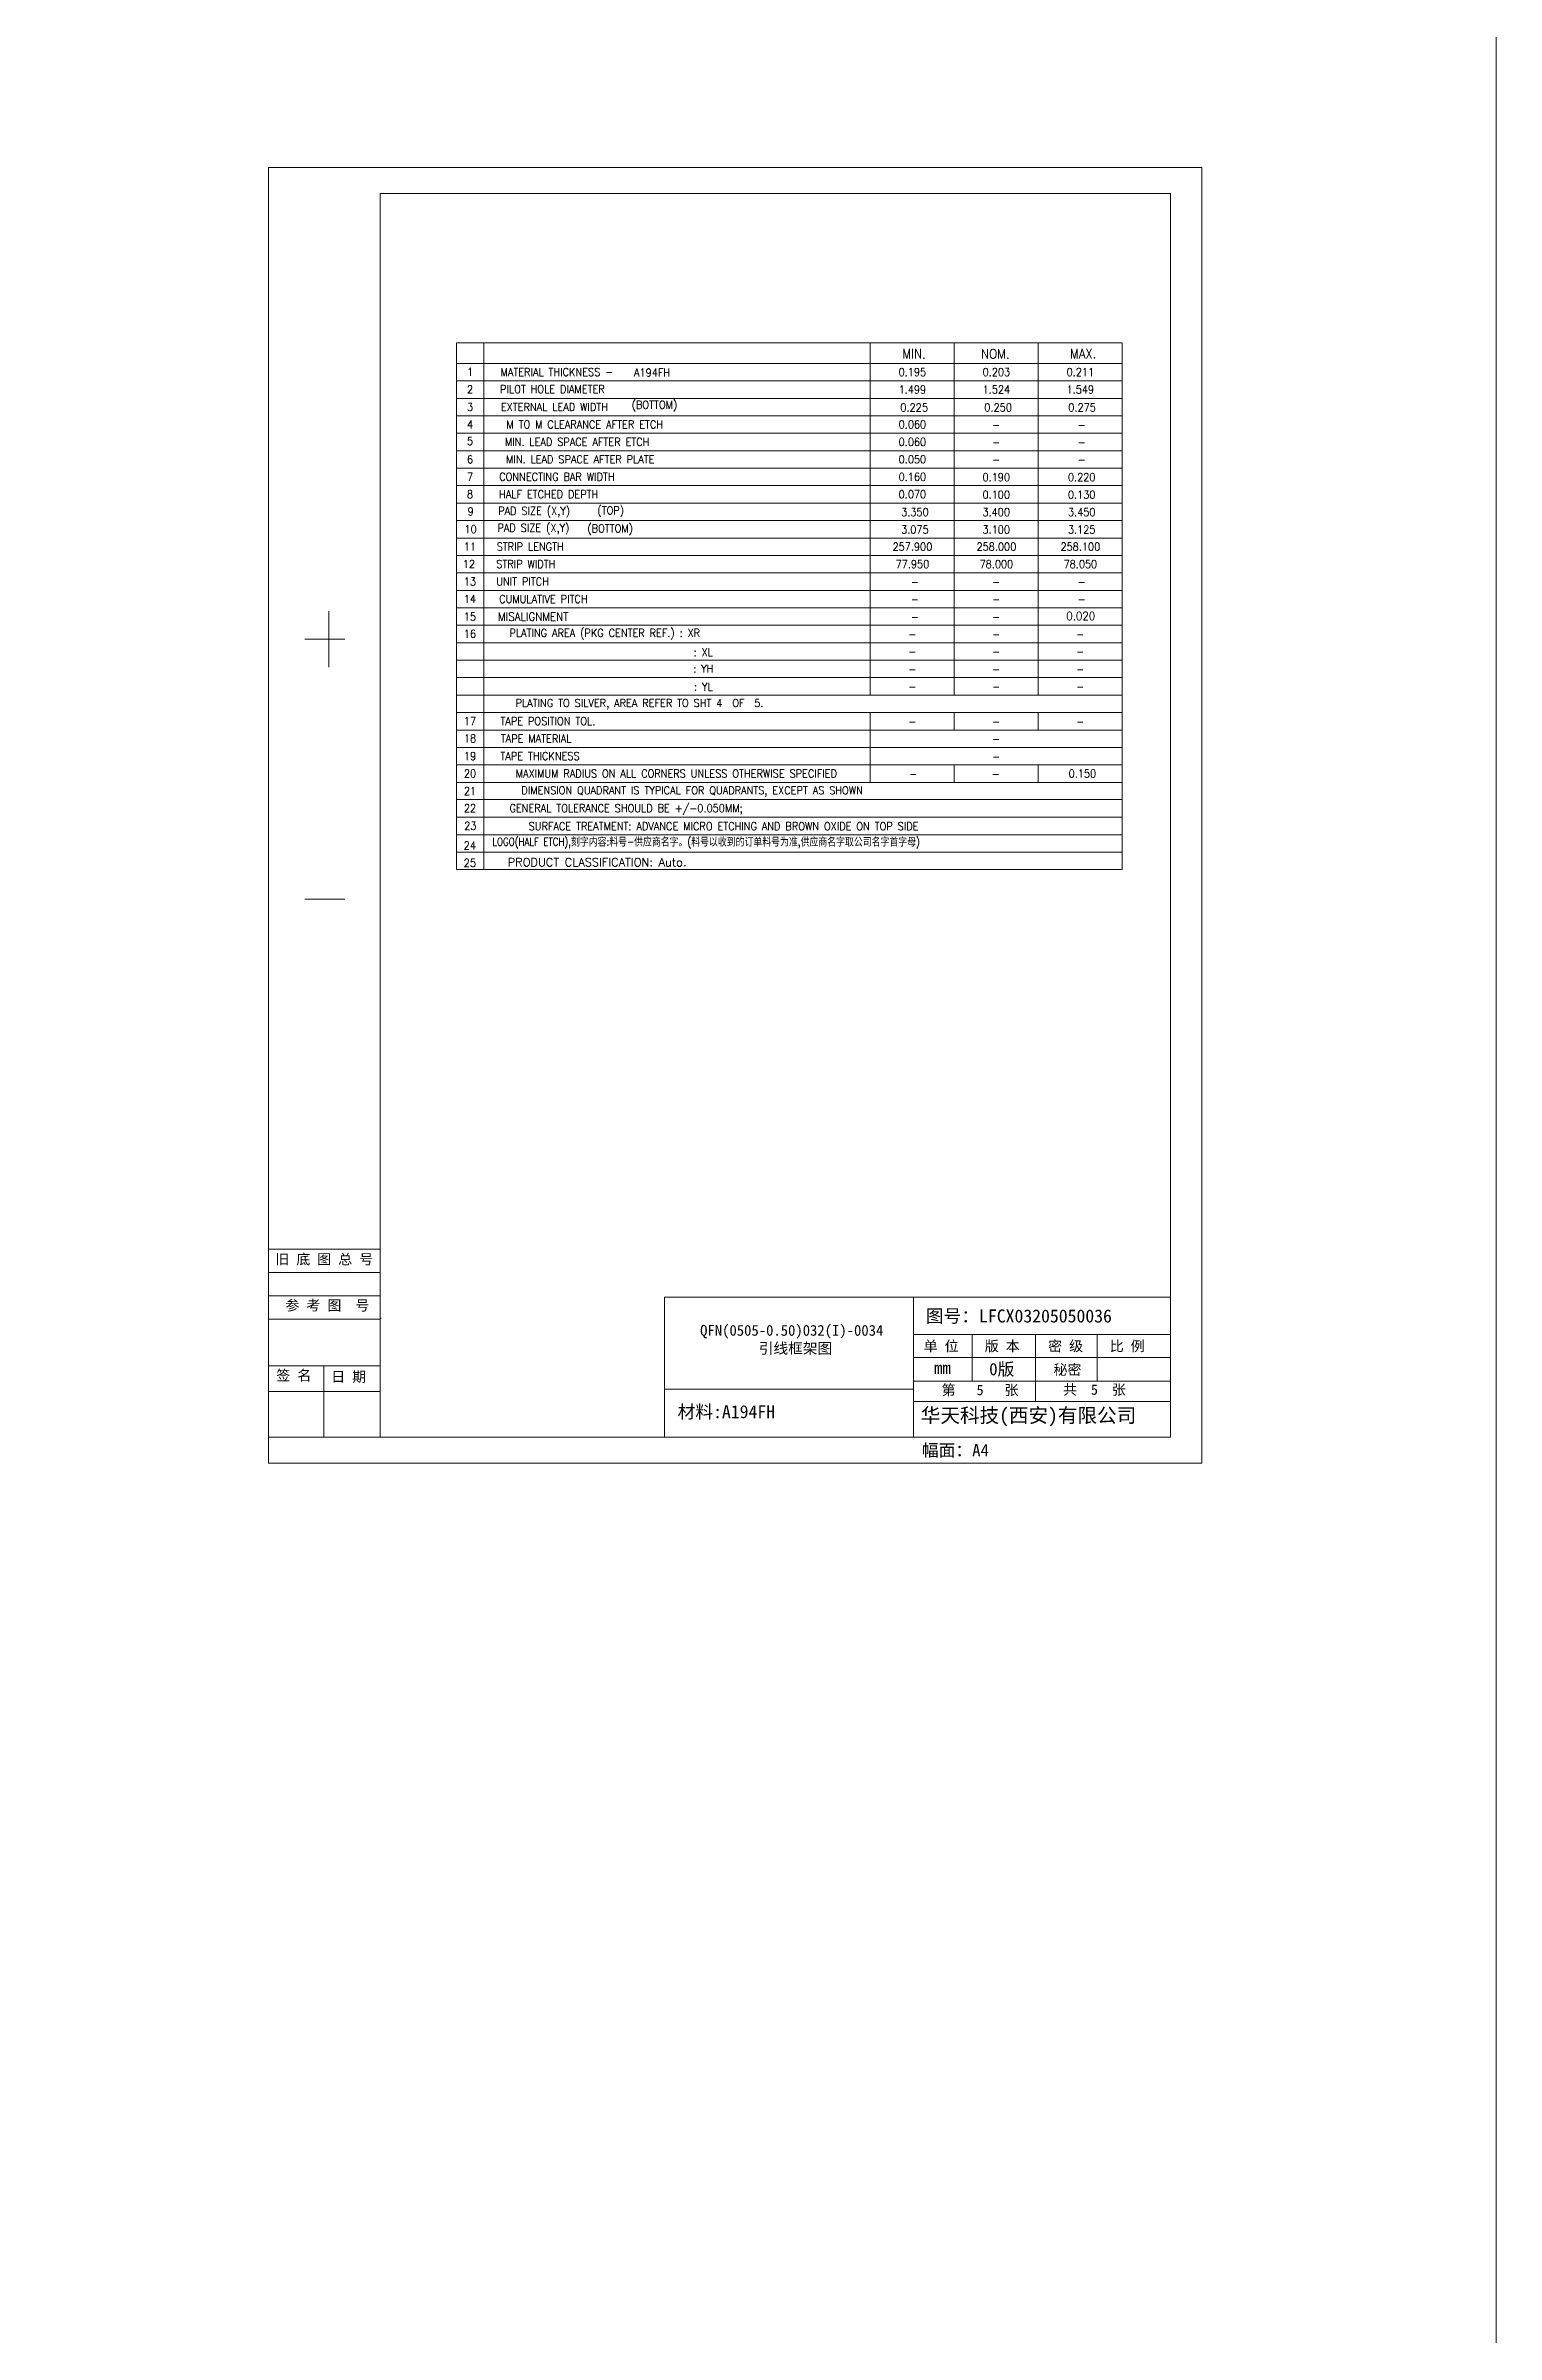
# Model space of a CAD drawing. Header units: millimetres. Extents: x 4544 to 5081, y 1539 to 1788.
# Drawn here: x 5067.1 to 5080.57, y 1753.33 to 1774.57 of the extents above; entities that cross this region are included whole.
import ezdxf
from ezdxf.enums import TextEntityAlignment as Align

# ---------------------------------------------------------------- set-up
doc = ezdxf.new("R2010")
doc.units = ezdxf.units.MM
doc.layers.add('图层1实体', color=7, linetype='Continuous')
doc.styles.add('ROMANS', font='SIMPLEX', dxfattribs={"width": 0.8, "height": 0.018})
doc.styles.add('宋体', font='')
doc.styles.get('宋体').set_extended_font_data('SimSun')

msp = doc.modelspace()

# ---------------------------------------------------------------- linework, layer by layer
at = {"lineweight": 5, "elevation": -0.0291}
msp.add_lwpolyline([(4818.5124, 1788.1145), (5080.5694, 1788.1145), (5080.5694, 1539.3036), (4818.5124, 1539.3036)], close=True, dxfattribs=at)
at = {"layer": '图层1实体', "color": 3, "lineweight": 5}
for p, q in [((5071.1707, 1769.1922, 0.0291), (5071.1707, 1771.8145, 0.0291)), ((5070.9164, 1771.6224, 0.0291), (5077.0963, 1771.6224, 0.0291)), ((5070.9164, 1771.4604, 0.0291), (5077.0963, 1771.4604, 0.0291)), ((5070.9164, 1771.2984, 0.0291), (5077.0963, 1771.2984, 0.0291)), ((5070.9164, 1771.1364, 0.0291), (5077.0963, 1771.1364, 0.0291)), ((5070.9164, 1770.9744, 0.0291), (5077.0963, 1770.9744, 0.0291)), ((5070.9164, 1770.8124, 0.0291), (5077.0963, 1770.8124, 0.0291)), ((5070.9164, 1770.6504, 0.0291), (5077.0963, 1770.6504, 0.0291)), ((5070.9164, 1770.4883, 0.0291), (5077.0963, 1770.4883, 0.0291)), ((5070.9164, 1770.3263, 0.0291), (5077.0963, 1770.3263, 0.0291)), ((5070.9164, 1770.1643, 0.0291), (5077.0963, 1770.1643, 0.0291)), ((5070.9164, 1770.0023, 0.0291), (5077.0963, 1770.0023, 0.0291)), ((5070.9164, 1769.8403, 0.0291), (5077.0963, 1769.8403, 0.0291)), ((5070.9164, 1769.6783, 0.0291), (5077.0963, 1769.6783, 0.0291)), ((5070.9164, 1769.5163, 0.0291), (5077.0963, 1769.5163, 0.0291)), ((5070.9164, 1769.3542, 0.0291), (5077.0963, 1769.3542, 0.0291)), ((5070.9164, 1769.1922, 0.0291), (5077.0963, 1769.1922, 0.0291)), ((5071.1707, 1767.7341, 0.0291), (5071.1707, 1769.1922, 0.0291)), ((5070.9164, 1769.0302, 0.0291), (5077.0963, 1769.0302, 0.0291)), ((5070.9164, 1768.8682, 0.0291), (5077.0963, 1768.8682, 0.0291)), ((5070.9164, 1768.7062, 0.0291), (5077.0963, 1768.7062, 0.0291)), ((5070.9164, 1768.5442, 0.0291), (5077.0963, 1768.5442, 0.0291)), ((5070.9164, 1768.3822, 0.0291), (5077.0963, 1768.3822, 0.0291)), ((5070.9164, 1768.2201, 0.0291), (5077.0963, 1768.2201, 0.0291)), ((5070.9164, 1768.0581, 0.0291), (5077.0963, 1768.0581, 0.0291)), ((5070.9164, 1767.8961, 0.0291), (5077.0963, 1767.8961, 0.0291)), ((5070.9164, 1767.7341, 0.0291), (5077.0963, 1767.7341, 0.0291)), ((5071.1707, 1766.924, 0.0291), (5071.1707, 1767.7341, 0.0291)), ((5070.9164, 1767.5745, 0.0291), (5077.0963, 1767.5745, 0.0291)), ((5070.9164, 1767.4101, 0.0291), (5077.0963, 1767.4101, 0.0291)), ((5070.9164, 1767.2481, 0.0291), (5077.0963, 1767.2481, 0.0291)), ((5070.9164, 1767.086, 0.0291), (5077.0963, 1767.086, 0.0291))]:
    msp.add_line(p, q, dxfattribs=at)
at = {"layer": '图层1实体', "color": 7, "lineweight": 5}
for p, q in [((5069.7308, 1769.3219, 0.0291), (5069.7308, 1768.8022, 0.0291)), ((5069.7308, 1769.3219, 0.0291), (5069.7308, 1768.8022, 0.0291)), ((5069.5077, 1769.062, 0.0291), (5069.8795, 1769.062, 0.0291)), ((5069.5077, 1769.062, 0.0291), (5069.8795, 1769.062, 0.0291)), ((5070.9164, 1766.924, 0.0291), (5077.0963, 1766.924, 0.0291)), ((5069.5077, 1766.6491, 0.0291), (5069.8795, 1766.6491, 0.0291)), ((5069.5077, 1766.6491, 0.0291), (5069.8795, 1766.6491, 0.0291)), ((5070.2083, 1763.4015, 0.0291), (5069.1732, 1763.4015, 0.0291)), ((5070.2083, 1763.1847, 0.0291), (5069.1732, 1763.1847, 0.0291)), ((5070.2083, 1762.968, 0.0291), (5069.1732, 1762.968, 0.0291)), ((5072.8483, 1761.6571, 0.0291), (5072.8483, 1762.9571, 0.0291)), ((5072.8483, 1762.9571, 0.0291), (5077.5466, 1762.9571, 0.0291)), ((5075.1581, 1762.9571, 0.0291), (5075.1581, 1761.6571, 0.0291)), ((5070.2083, 1762.7512, 0.0291), (5069.1732, 1762.7512, 0.0291)), ((5070.2137, 1762.7626, 0.0291), (5070.2137, 1762.7561, 0.0291)), ((5075.1581, 1762.6092, 0.0291), (5077.5466, 1762.6092, 0.0291)), ((5075.7046, 1762.6048, 0.0291), (5075.7046, 1762.1772, 0.0291)), ((5076.2928, 1762.6048, 0.0291), (5076.2928, 1761.987, 0.0291)), ((5076.8657, 1762.6048, 0.0291), (5076.8657, 1762.1772, 0.0291)), ((5075.1581, 1762.3966, 0.0291), (5077.5466, 1762.3966, 0.0291)), ((5069.1732, 1762.3181, 0.0291), (5070.2083, 1762.3177, 0.0291)), ((5069.6851, 1762.3181, 0.0291), (5069.6851, 1761.6616, 0.0291)), ((5069.6851, 1761.6616, 0.0291), (5069.6851, 1762.3117, 0.0291)), ((5075.1581, 1762.1772, 0.0291), (5077.5466, 1762.1772, 0.0291)), ((5069.1732, 1762.0802, 0.0291), (5070.2083, 1762.0797, 0.0291)), ((5075.1581, 1762.1005, 0.0291), (5072.8483, 1762.1005, 0.0291)), ((5075.1581, 1761.987, 0.0291), (5077.5466, 1761.987, 0.0291)), ((5070.2076, 1761.6564, 0.0291), (5069.1761, 1761.6564, 0.0291))]:
    msp.add_line(p, q, dxfattribs=at)
at = {"layer": '图层1实体', "color": 7, "lineweight": 5, "elevation": 0.0291}
for points in [[(5069.1732, 1773.4428), (5077.835, 1773.4428), (5077.835, 1761.4147), (5069.1732, 1761.4147)], [(5070.2083, 1773.199), (5077.5466, 1773.199), (5077.5466, 1761.6571), (5070.2083, 1761.6571)]]:
    msp.add_lwpolyline(points, close=True, dxfattribs=at)
for points in [[(5070.9164, 1771.8145, 0.00736, 0.00736, 0), (5077.0963, 1771.8145, 0.00736, 0.00736, 0)], [(5074.7576, 1769.1922, 0.00736, 0.00736, 0), (5074.7576, 1771.8145, 0.00736, 0.00736, 0)], [(5075.5371, 1769.1922, 0.00736, 0.00736, 0), (5075.5371, 1771.8145, 0.00736, 0.00736, 0)], [(5076.3167, 1769.1922, 0.00736, 0.00736, 0), (5076.3167, 1771.8145, 0.00736, 0.00736, 0)], [(5074.7576, 1768.5442, 0.00736, 0.00736, 0), (5074.7576, 1769.1922, 0.00736, 0.00736, 0)], [(5075.5371, 1768.5442, 0.00736, 0.00736, 0), (5075.5371, 1769.1922, 0.00736, 0.00736, 0)], [(5076.3167, 1768.5442, 0.00736, 0.00736, 0), (5076.3167, 1769.1922, 0.00736, 0.00736, 0)], [(5074.7576, 1768.2201, 0.00736, 0.00736, 0), (5074.7576, 1768.3822, 0.00736, 0.00736, 0)], [(5075.5371, 1768.2201, 0.00736, 0.00736, 0), (5075.5371, 1768.3822, 0.00736, 0.00736, 0)], [(5076.3167, 1768.2201, 0.00736, 0.00736, 0), (5076.3167, 1768.3822, 0.00736, 0.00736, 0)], [(5074.7576, 1767.7341, 0.00736, 0.00736, 0), (5074.7576, 1768.2201, 0.00736, 0.00736, 0)], [(5075.5371, 1767.7341, 0.00736, 0.00736, 0), (5075.5371, 1767.8961, 0.00736, 0.00736, 0)], [(5076.3167, 1767.7341, 0.00736, 0.00736, 0), (5076.3167, 1767.8961, 0.00736, 0.00736, 0)]]:
    msp.add_lwpolyline(points, format="xyseb", dxfattribs=at)
at = {"layer": '图层1实体', "color": 7, "lineweight": 5, "const_width": 0.00736, "elevation": 0.0291}
for points in [[(5070.9164, 1769.1922), (5070.9164, 1771.8145)], [(5077.0963, 1769.1922), (5077.0963, 1771.8145)], [(5070.9164, 1767.7341), (5070.9164, 1769.1922)], [(5077.0963, 1767.7341), (5077.0963, 1769.1922)], [(5070.9164, 1766.924), (5070.9164, 1767.7341)], [(5077.0963, 1766.924), (5077.0963, 1767.7341)]]:
    msp.add_lwpolyline(points, dxfattribs=at)

# ---------------------------------------------------------------- texts
at = {"layer": '图层1实体', "color": 3, "lineweight": 5, "style": 'ROMANS', "width": 0.9}
for s, height, p in [('0.225', 0.07364, (5075.1657, 1771.2143, 0.0291)), ('0.250', 0.07364, (5075.9453, 1771.2143, 0.0291)), ('0.275', 0.07364, (5076.7249, 1771.2143, 0.0291)), ('GENERAL TOLERANCE SHOULD BE +/-0.050MM;', 0.073643, (5072.491, 1767.4895, 0.0291))]:
    msp.add_text(s, height=height, dxfattribs=at).set_placement(p, align=Align.MIDDLE)
at = {"layer": '图层1实体', "color": 1, "lineweight": 5, "style": 'ROMANS', "width": 0.9}
msp.add_text('SURFACE TREATMENT: ADVANCE MICRO ETCHING AND BROWN OXIDE ON TOP SIDE', height=0.073643, dxfattribs=at).set_placement((5073.3964, 1767.3275, 0.0291), align=Align.MIDDLE)
at = {"layer": '图层1实体', "color": 3, "lineweight": 0, "style": 'ROMANS'}
msp.add_text('PRODUCT CLASSIFICATION: Auto.', height=0.077325, dxfattribs=at).set_placement((5072.2219, 1766.9934, -0.0016), align=Align.MIDDLE)
at = {"layer": '图层1实体', "color": 7, "lineweight": 5, "style": '宋体'}
for s, height, p in [('图号：LFCX03205050036', 0.120855, (5075.2737, 1762.7211, -0.0219)), ('单 位', 0.09526, (5075.2539, 1762.4547, 0.0291)), ('版 本', 0.09526, (5075.8208, 1762.4547, 0.0291)), ('密 级', 0.09526, (5076.409, 1762.4547, 0.0291)), ('比 例', 0.09526, (5076.982, 1762.4547, 0.0291)), ('mm', 0.11431, (5075.3502, 1762.2435, 0.0291)), ('0版', 0.11431, (5075.8624, 1762.2307, 0.0291)), ('秘密', 0.09526, (5076.4589, 1762.2353, 0.0291)), ('幅面：A4', 0.11431, (5075.2364, 1761.4782, 0.0291))]:
    msp.add_text(s, height=height, dxfattribs=at).set_placement(p)
at = {"layer": '图层1实体', "color": 7, "lineweight": 5}
for s, insert, char_height, width, attachment_point, style in [('{\\W0.9;MIN.}', (5075.1646, 1771.713, 0.0291), 0.088371, 0.213038, 5, 'ROMANS'), ('{\\W0.9;NOM.}', (5075.9193, 1771.7122, 0.0291), 0.088371, 0.272689, 5, 'ROMANS'), ('{\\W0.9;MAX.}', (5076.735, 1771.7138, 0.0291), 0.088371, 0.289732, 5, 'ROMANS'), ('{\\C256;QFN(0505-0.50)032(I)-0034\\P        引线框架图}', (5073.1787, 1762.698, -0.0291), 0.1, 3.513124, 1, '宋体')]:
    msp.add_mtext(s, dxfattribs=dict(at, insert=insert, char_height=char_height, width=width, attachment_point=attachment_point, style=style))
at = {"layer": '图层1实体', "color": 3, "lineweight": 5, "style": 'ROMANS'}
for s, insert, char_height, width, attachment_point in [('{\\W0.9;1}', (5071.0431, 1771.5444, 0.0291), 0.07364, 0.028405, 5), ('{\\W0.9;MATERIAL THICKNESS - }', (5071.8482, 1771.5426, 0.0291), 0.073643, 1.299532, 5), ('{\\W0.9;A194FH}', (5072.7326, 1771.5374, 0.0291), 0.073643, 0.44738, 5), ('{\\W0.9;0.195}', (5075.1494, 1771.5424, 0.0291), 0.073643, 0.255646, 5), ('{\\W0.9;0.203}', (5075.929, 1771.5424, 0.0291), 0.073643, 0.27695, 5), ('{\\W0.9;0.211}', (5076.7086, 1771.5424, 0.0291), 0.073643, 0.241443, 5), ('{\\W0.9;2}', (5071.0431, 1771.3824, 0.0291), 0.07364, 0.049709, 5), ('{\\W0.9;PILOT HOLE DIAMETER}', (5071.8073, 1771.384, 0.0291), 0.073643, 1.185912, 5), ('{\\W0.9;1.499}', (5075.1494, 1771.3804, 0.0291), 0.073643, 0.262747, 5), ('{\\W0.9;1.524}', (5075.929, 1771.3804, 0.0291), 0.073643, 0.255646, 5), ('{\\W0.9;1.549}', (5076.7086, 1771.3804, 0.0291), 0.073643, 0.255646, 5), ('{\\W0.9;3}', (5071.0431, 1771.2185, 0.0291), 0.07364, 0.042608, 5), ('{\\W0.9;4}', (5071.0431, 1771.0571, 0.0291), 0.07364, 0.049709, 5), ('{\\W0.9;EXTERNAL LEAD WIDTH}', (5071.8258, 1771.2186, 0.0291), 0.073643, 1.271127, 5), ('{\\W0.9;M TO M CLEARANCE AFTER ETCH}', (5072.107, 1771.0566, 0.0291), 0.073643, 1.860533, 5), ('{\\W0.9;(BOTTOM)}', (5072.7545, 1771.227, 0.0291), 0.073643, 0.489988, 5), ('{\\W0.9;0.060}', (5075.1494, 1771.0564, 0.0291), 0.073643, 0.284051, 5), ('{\\W0.9;5}', (5071.0431, 1770.9024, 0.0291), 0.07364, 0.042608, 5), ('{\\W0.9;MIN. LEAD SPACE AFTER ETCH}', (5072.0371, 1770.8946, 0.0291), 0.073643, 1.683001, 5), ('{\\W0.9;0.060}', (5075.1494, 1770.8944, 0.0291), 0.073643, 0.284051, 5), ('{\\W0.9;-}', (5075.9275, 1771.0529, 0.0291), 0.07364, 0.042608, 5), ('{\\W0.9;-}', (5075.9275, 1770.8909, 0.0291), 0.07364, 0.042608, 5), ('{\\W0.9;-}', (5076.7215, 1771.0529, 0.0291), 0.07364, 0.042608, 5), ('{\\W0.9;-}', (5076.7215, 1770.8909, 0.0291), 0.07364, 0.042608, 5), ('{\\W0.9;6}', (5071.0431, 1770.7319, 0.0291), 0.07364, 0.049709, 5), ('{\\W0.9;MIN. LEAD SPACE AFTER PLATE}', (5072.0661, 1770.7326, 0.0291), 0.073643, 1.746912, 5), ('{\\W0.9;0.050}', (5075.1494, 1770.7324, 0.0291), 0.073643, 0.27695, 5), ('{\\W0.9;-}', (5075.9275, 1770.7289, 0.0291), 0.07364, 0.042608, 5), ('{\\W0.9;-}', (5076.7215, 1770.7289, 0.0291), 0.07364, 0.042608, 5), ('{\\W0.9;7}', (5071.0431, 1770.5711, 0.0291), 0.07364, 0.049709, 5), ('{\\W0.9;CONNECTING BAR WIDTH}', (5071.849, 1770.5706, 0.0291), 0.073643, 1.327937, 5), ('{\\W0.9;8}', (5071.0431, 1770.4091, 0.0291), 0.07364, 0.049709, 5), ('{\\W0.9;9}', (5071.0485, 1770.2484, 0.0291), 0.07364, 0.049709, 5), ('{\\W0.9;PAD SIZE (X,Y)}', (5071.6376, 1770.2423, 0.0291), 0.073643, 0.809545, 5), ('{\\W0.9;HALF ETCHED DEPTH}', (5071.7724, 1770.4085, 0.0291), 0.073643, 1.136203, 5), ('{\\W0.9;(TOP)}', (5072.3492, 1770.2465, 0.0291), 0.073643, 0.262747, 5), ('{\\W0.9;0.070}', (5075.1494, 1770.4083, 0.0291), 0.073643, 0.284051, 5), ('{\\W0.9;3.350}', (5075.1724, 1770.2429, 0.0291), 0.073643, 0.042608, 5), ('{\\W0.9;0.100}', (5075.9275, 1770.4049, 0.0291), 0.073643, 0.262747, 5), ('{\\W0.9;3.400}', (5075.9275, 1770.2429, 0.0291), 0.073643, 0.042608, 5), ('{\\W0.9;0.130}', (5076.7215, 1770.4049, 0.0291), 0.073643, 0.255646, 5), ('{\\W0.9;3.450}', (5076.7215, 1770.2429, 0.0291), 0.073643, 0.042608, 5), ('{\\W0.9;10}', (5071.0485, 1770.0846, 0.0291), 0.07364, 0.099418, 5), ('{\\W0.9;PAD SIZE (X,Y)}', (5071.6312, 1770.0845, 0.0291), 0.073643, 0.809545, 5), ('{\\W0.9;(BOTTOM)}', (5072.3437, 1770.0791, 0.0291), 0.073643, 0.489988, 5), ('{\\W0.9;3.075}', (5075.1724, 1770.0809, 0.0291), 0.073643, 0.042608, 5), ('{\\W0.9;3.100}', (5075.9275, 1770.0809, 0.0291), 0.073643, 0.042608, 5), ('{\\W0.9;3.125}', (5076.7215, 1770.0809, 0.0291), 0.073643, 0.042608, 5), ('{\\W0.9;11}', (5071.0416, 1769.9235, 0.0291), 0.07364, 0.078114, 5), ('{\\W0.9;STRIP LENGTH}', (5071.6017, 1769.9225, 0.0291), 0.073643, 0.759836, 5), ('{\\W0.9;257.900}', (5075.1494, 1769.9223, 0.0291), 0.073643, 0.418975, 5), ('{\\W0.9;258.000}', (5075.929, 1769.9223, 0.0291), 0.073643, 0.418975, 5), ('{\\W0.9;258.100}', (5076.7086, 1769.9223, 0.0291), 0.073643, 0.397671, 5), ('{\\W0.9;12}', (5071.0313, 1769.7613, 0.0291), 0.07364, 0.099418, 5), ('{\\W0.9;13}', (5071.0416, 1769.5984, 0.0291), 0.07364, 0.092317, 5), ('{\\W0.9;STRIP WIDTH}', (5071.5607, 1769.7605, 0.0291), 0.073643, 0.688823, 5), ('{\\W0.9;UNIT PITCH}', (5071.5306, 1769.5985, 0.0291), 0.073643, 0.582304, 5), ('{\\W0.9;77.950}', (5075.1494, 1769.7603, 0.0291), 0.073643, 0.347962, 5), ('{\\W0.9;78.000}', (5075.929, 1769.7603, 0.0291), 0.073643, 0.355063, 5), ('{\\W0.9;78.050}', (5076.7086, 1769.7603, 0.0291), 0.073643, 0.347962, 5), ('{\\W0.9;14}', (5071.0416, 1769.4364, 0.0291), 0.07364, 0.099418, 5), ('{\\W0.9;CUMULATIVE PITCH}', (5071.7237, 1769.4359, 0.0291), 0.073643, 1.015482, 5), ('{\\W0.9;-}', (5075.1724, 1769.5948, 0.0291), 0.07364, 0.042608, 5), ('{\\W0.9;-}', (5075.1724, 1769.4328, 0.0291), 0.07364, 0.042608, 5), ('{\\W0.9;-}', (5075.9275, 1769.5948, 0.0291), 0.07364, 0.042608, 5), ('{\\W0.9;-}', (5075.9275, 1769.4328, 0.0291), 0.07364, 0.042608, 5), ('{\\W0.9;-}', (5076.7215, 1769.5948, 0.0291), 0.07364, 0.042608, 5), ('{\\W0.9;-}', (5076.7215, 1769.4328, 0.0291), 0.07364, 0.042608, 5), ('{\\W0.9;15}', (5071.0416, 1769.2726, 0.0291), 0.07364, 0.092317, 5), ('{\\W0.9;-}', (5075.1724, 1769.2708, 0.0291), 0.07364, 0.042608, 5), ('{\\W0.9;-}', (5075.9275, 1769.2708, 0.0291), 0.07364, 0.042608, 5), ('{\\W0.9;16}', (5071.0416, 1769.1134, 0.0291), 0.07364, 0.099418, 5), ('{\\W0.9;PLATING AREA (PKG CENTER REF.) : XR}', (5072.2935, 1769.1095, 0.0291), 0.073643, 2.194292, 5), ('{\\W0.9;: XL}', (5073.2083, 1768.9421, 0.0291), 0.073643, 0.514823, 5), ('{\\W0.9;-}', (5075.1479, 1769.1088, 0.0291), 0.07364, 0.042608, 5), ('{\\W0.9;-}', (5075.9275, 1769.1088, 0.0291), 0.07364, 0.042608, 5), ('{\\W0.9;-}', (5076.7071, 1769.1088, 0.0291), 0.07364, 0.042608, 5), ('{\\W0.9;: YH}', (5073.2083, 1768.7893, 0.0291), 0.073643, 0.348796, 5), ('{\\W0.9;-}', (5075.1479, 1768.9468, 0.0291), 0.07364, 0.042608, 5), ('{\\W0.9;-}', (5075.1479, 1768.7847, 0.0291), 0.07364, 0.042608, 5), ('{\\W0.9;-}', (5075.9275, 1768.9468, 0.0291), 0.07364, 0.042608, 5), ('{\\W0.9;-}', (5075.9275, 1768.7847, 0.0291), 0.07364, 0.042608, 5), ('{\\W0.9;-}', (5076.7071, 1768.9468, 0.0291), 0.07364, 0.042608, 5), ('{\\W0.9;-}', (5076.7071, 1768.7847, 0.0291), 0.07364, 0.042608, 5), ('{\\W0.9;: YL}', (5073.2083, 1768.6219, 0.0291), 0.073643, 0.372151, 5), ('{\\W0.9;-}', (5075.1479, 1768.6227, 0.0291), 0.07364, 0.042608, 5), ('{\\W0.9;-}', (5075.9275, 1768.6227, 0.0291), 0.07364, 0.042608, 5), ('{\\W0.9;-}', (5076.7071, 1768.6227, 0.0291), 0.07364, 0.042608, 5), ('{\\W0.9;17}', (5071.0416, 1768.3033, 0.0291), 0.07364, 0.099418, 5), ('{\\W0.9;TAPE POSITION TOL.}', (5071.7652, 1768.3024, 0.0291), 0.073643, 1.079393, 5), ('{\\W0.9;PLATING TO SILVER, AREA REFER TO SHT 4  OF  5.}', (5072.6161, 1768.4595, 0.0291), 0.073643, 2.776596, 5), ('{\\W0.9;18}', (5071.0431, 1768.1421, 0.0291), 0.07364, 0.120722, 5), ('{\\W0.9;TAPE MATERIAL}', (5071.656, 1768.1403, 0.0291), 0.073643, 0.852152, 5), ('{\\W0.9;-}', (5075.1479, 1768.2987, 0.0291), 0.07364, 0.042608, 5), ('{\\W0.9;-}', (5075.9275, 1768.2987, 0.0291), 0.07364, 0.042608, 5), ('{\\W0.9;-}', (5075.9275, 1768.1367, 0.0291), 0.07364, 0.042608, 5), ('{\\W0.9;-}', (5076.7071, 1768.2987, 0.0291), 0.07364, 0.042608, 5), ('{\\W0.9;19}', (5071.0431, 1767.9783, 0.0291), 0.07364, 0.099418, 5), ('{\\W0.9;TAPE THICKNESS}', (5071.6924, 1767.9783, 0.0291), 0.073643, 0.908963, 5), ('{\\W0.9;-}', (5075.9275, 1767.9747, 0.0291), 0.07364, 0.042608, 5), ('{\\W0.9;21}', (5071.0416, 1767.6534, 0.0291), 0.07364, 0.106519, 5), ('{\\W0.9;20}', (5071.0431, 1767.8169, 0.0291), 0.07364, 0.120722, 5), ('{\\W0.9;MAXIMUM RADIUS ON ALL CORNERS UNLESS OTHERWISE SPECIFIED}', (5072.9578, 1767.8163, 0.0291), 0.073643, 3.671356, 5), ('{\\W0.9;DIMENSION QUADRANT IS TYPICAL FOR QUADRANTS, EXCEPT AS SHOWN}', (5073.1046, 1767.6492, 0.0291), 0.073643, 4.005116, 5), ('{\\W0.9;-}', (5075.1562, 1767.8127, 0.0291), 0.07364, 0.042608, 5), ('{\\W0.9;-}', (5075.9228, 1767.8127, 0.0291), 0.07364, 0.042608, 5), ('{\\W0.9;0.150}', (5076.7279, 1767.8161, 0.0291), 0.073643, 0.255646, 5), ('{\\W0.9;22}', (5071.0416, 1767.4949, 0.0291), 0.07364, 0.11362, 5), ('{\\W0.9;23}', (5071.046, 1767.3312, -0.0291), 0.07364, 0.11362, 5), ('{\\W0.9;24}', (5071.0408, 1767.1492, -0.0291), 0.07364, 0.11362, 5), (' LOGO(HALF ETCH),{\\fSimSun|b0|i0|c134|p2;刻字内容}:{\\fSimSun|b0|i0|c134|p2;料号}-{\\fSimSun|b0|i0|c134|p2;供应商名字。}({\\fSimSun|b0|i0|c134|p2;料号以收到的订单料号为准},{\\fSimSun|b0|i0|c134|p2;供应商名字取公司名字首字母})', (5071.2098, 1767.2201, 0.0238), 0.0736428, 43.700889, 1), ('{\\W0.9;25}', (5071.0408, 1766.9871, -0.0291), 0.07364, 0.11362, 5)]:
    msp.add_mtext(s, dxfattribs=dict(at, insert=insert, char_height=char_height, width=width, attachment_point=attachment_point))
at = {"layer": '图层1实体', "color": 1, "lineweight": 5, "char_height": 0.073643, "attachment_point": 5, "style": 'ROMANS'}
for s, insert, width in [('{\\W0.9;0.160}', (5075.1494, 1770.5704, 0.0291), 0.255646), ('{\\W0.9;0.190}', (5075.9275, 1770.5669, 0.0291), 0.262747), ('{\\W0.9;0.220}', (5076.7215, 1770.5669, 0.0291), 0.27695)]:
    msp.add_mtext(s, dxfattribs=dict(at, insert=insert, width=width))
at = {"layer": '图层1实体', "color": 3, "lineweight": 0, "char_height": 0.077325, "attachment_point": 5, "style": 'ROMANS'}
for s, insert, width in [('{\\W0.9;MISALIGNMENT}', (5071.6286, 1769.2732, 0.0291), 0.790371), ('{\\W0.9;0.020}', (5076.7124, 1769.2783, 0.0291), 0.298253)]:
    msp.add_mtext(s, dxfattribs=dict(at, insert=insert, width=width))
at = {"layer": '图层1实体', "color": 7, "lineweight": 5, "attachment_point": 1, "style": '宋体'}
for s, insert, char_height in [('{\\fSimSun|b0|i0|c134|p2;旧 底 图 总 号}', (5069.235, 1763.3558, 0.0291), 0.095257), ('{\\fSimSun|b0|i0|c134|p2;参 考 图  号}', (5069.3286, 1762.9278, 0.0291), 0.095257), ('{\\fSimSun|b0|i0|c134|p2; 签 名}', (5069.1798, 1762.2784, 0.0291), 0.095257), ('{\\fSimSun|b0|i0|c134|p2; 日 期}', (5069.689, 1762.2655, 0.0291), 0.095257), ('材料:A194FH', (5072.9693, 1761.9534, 0.0334), 0.1209), ('{\\fSimSun|b0|i0|c134|p2;第   \\fSimSun|b0|i0|c0|p2;5\\fSimSun|b0|i0|c134|p2;   张}', (5075.4207, 1762.1423, 0.0291), 0.095257), ('{\\fSimSun|b0|i0|c134|p2;共  5  张}', (5076.5473, 1762.1456, 0.0291), 0.095257)]:
    msp.add_mtext(s, dxfattribs=dict(at, insert=insert, char_height=char_height))
at = {"layer": '图层1实体', "lineweight": 5, "insert": (5075.227, 1761.9257, 0.0291), "char_height": 0.133359, "attachment_point": 1, "style": '宋体'}
msp.add_mtext('{\\fSimSun|b0|i0|c134|p32;华天科技(西安)\\fSimSun|b0|i0|c134|p2;有限公司}', dxfattribs=at)

doc.saveas('drawing.dxf')
